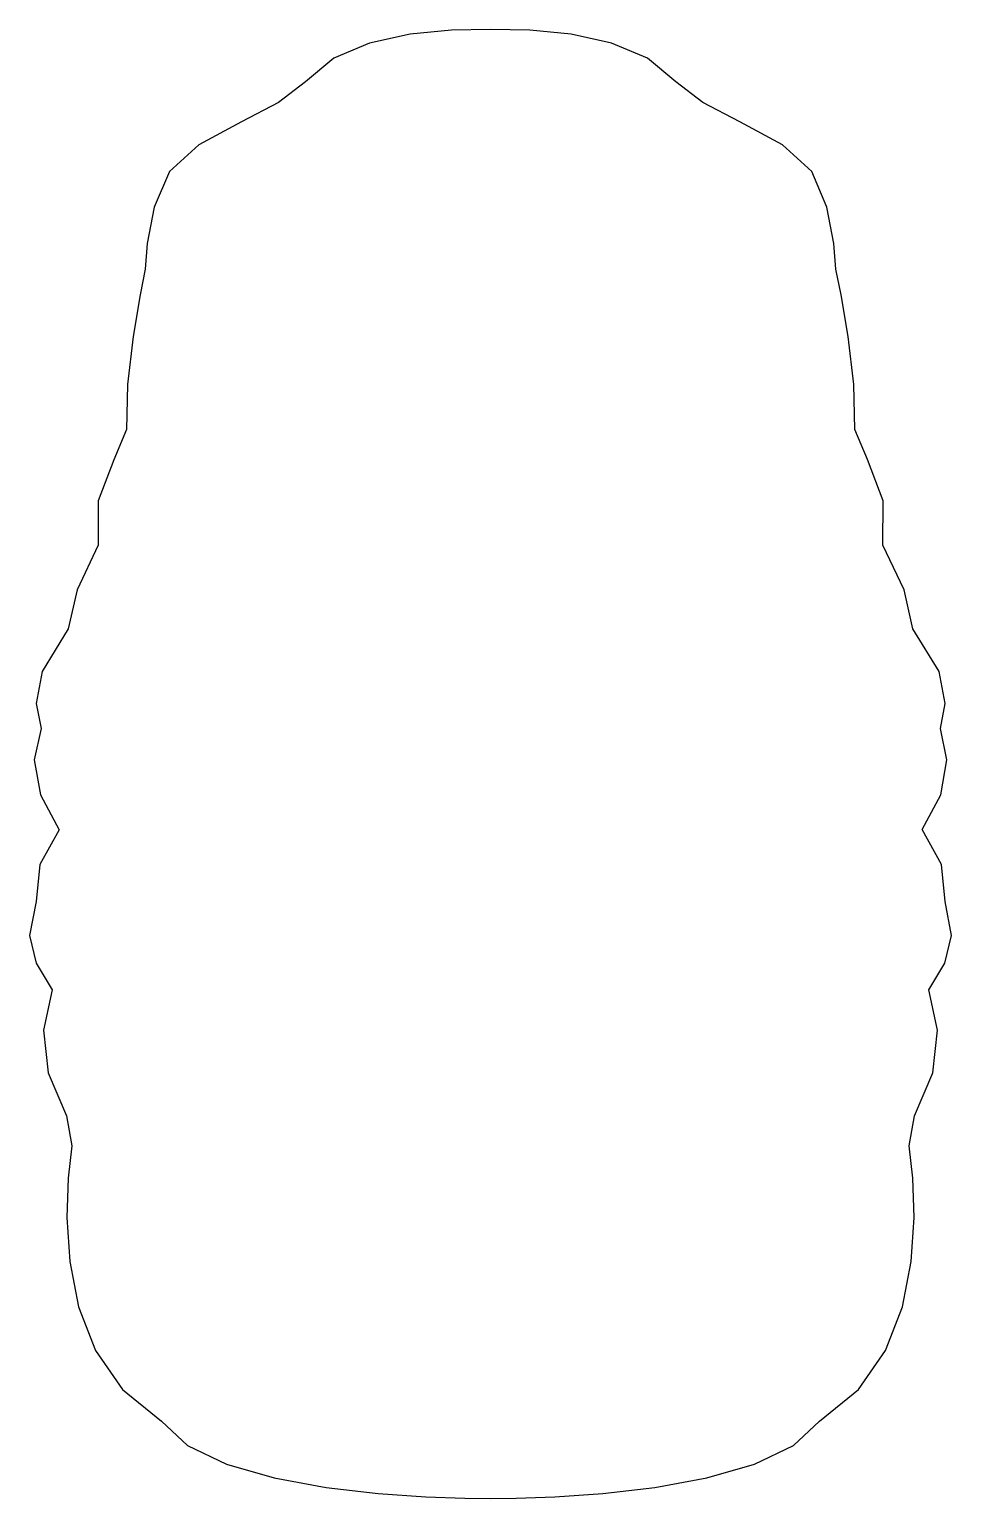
# Model space of a CAD drawing. Extents: x 0 to 96, y -152 to 0.
import ezdxf

# ---------------------------------------------------------------- set-up
doc = ezdxf.new("R2010")
doc.units = 0
doc.layers.get('0').update_dxf_attribs({"linetype": 'continuous'})

msp = doc.modelspace()

# ---------------------------------------------------------------- linework, layer by layer
at = {"color": 0}
msp.add_lwpolyline([(94.96, -90.52), (94.58, -86.68), (92.57, -83.06), (94.51, -79.44), (95.15, -75.84), (94.46, -72.58), (94.96, -69.98), (94.33, -66.65), (91.62, -62.24), (90.71, -58.19), (88.51, -53.54), (88.52, -48.96), (86.89, -44.68), (85.59, -41.55), (85.49, -36.9), (84.9, -31.92), (84.17, -27.59), (83.63, -24.93), (83.42, -22.28), (82.7, -18.5), (81.13, -14.81), (78.09, -12.02), (73.66, -9.64), (69.82, -7.62), (67.02, -5.49), (64.1, -3.05), (60.37, -1.47), (56.17, -0.56), (51.87, -0.15), (47.82, -0.05), (43.77, -0.15), (39.47, -0.56), (35.27, -1.47), (31.54, -3.05), (28.62, -5.49), (25.82, -7.62), (21.98, -9.64), (17.54, -12.02), (14.51, -14.81), (12.94, -18.5), (12.21, -22.28), (12, -24.93), (11.47, -27.59), (10.74, -31.92), (10.15, -36.9), (10.05, -41.55), (8.74, -44.71), (7.12, -48.96), (7.12, -53.54), (4.93, -58.19), (4.02, -62.24), (1.31, -66.65), (0.68, -69.98), (1.19, -72.59), (0.49, -75.84), (1.14, -79.45), (3.07, -83.07), (1.06, -86.69), (0.68, -90.52), (-0.02, -94.04), (0.68, -96.92), (2.33, -99.69), (1.44, -103.86), (1.94, -108.29), (3.82, -112.76), (4.39, -115.86), (4.02, -119.21), (3.88, -123.31), (4.16, -127.87), (5.08, -132.57), (6.84, -137.1), (9.64, -141.15), (13.7, -144.41), (16.38, -146.95), (20.42, -148.9), (25.37, -150.32), (30.77, -151.31), (36.17, -151.93), (41.11, -152.28), (45.14, -152.43), (47.8, -152.46), (50.47, -152.43), (54.49, -152.28), (59.44, -151.93), (64.84, -151.31), (70.24, -150.32), (75.19, -148.9), (79.23, -146.95), (81.91, -144.41), (85.97, -141.15), (88.77, -137.1), (90.53, -132.57), (91.45, -127.87), (91.73, -123.31), (91.59, -119.21), (91.22, -115.86), (91.79, -112.76), (93.67, -108.29), (94.17, -103.86), (93.28, -99.69), (94.93, -96.92), (95.63, -94.04)], close=True, dxfattribs=at)

doc.saveas('drawing.dxf')
